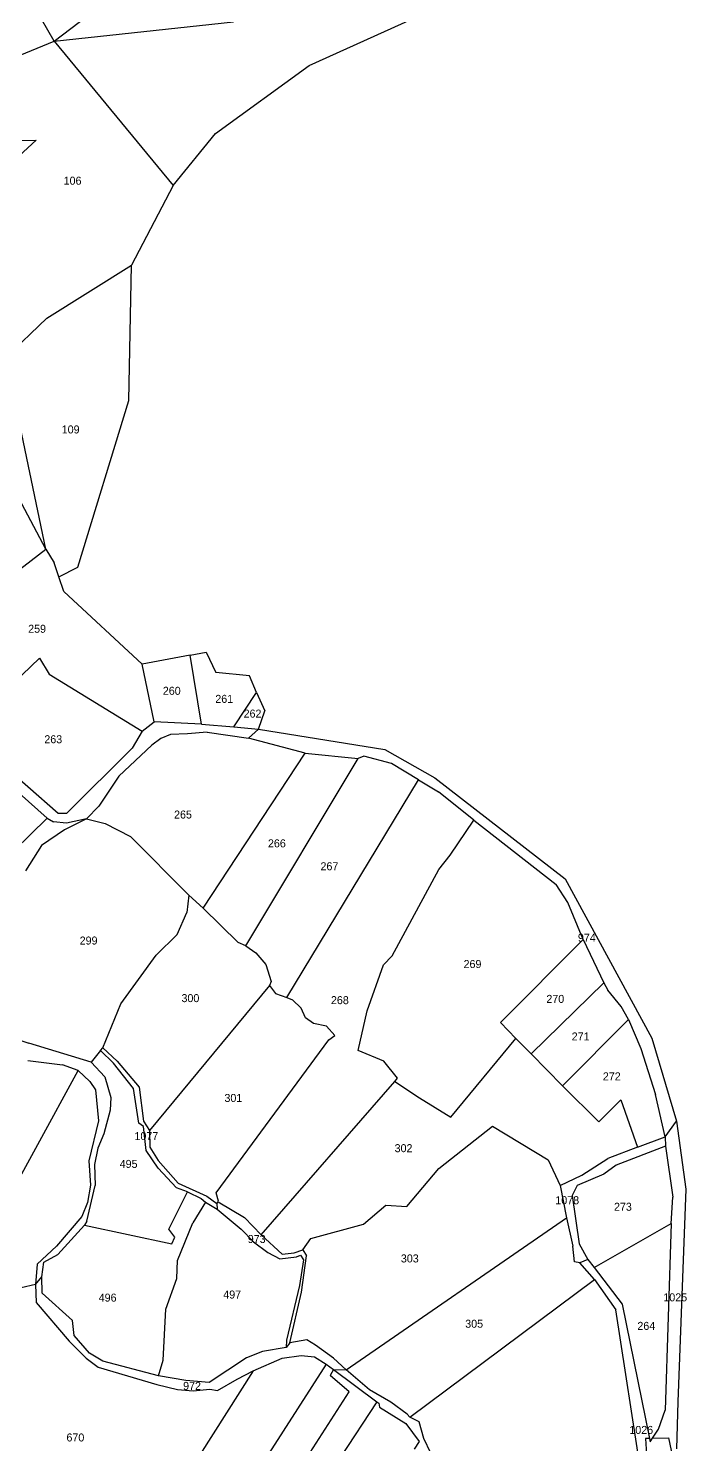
# Model space of a CAD drawing. Header units: metres. Extents: x 219366 to 221903, y 2706406 to 2707870.
# Drawn here: x 221117.3 to 221323.1, y 2706713.2 to 2707155.6 of the extents above; entities that cross this region are included whole.
import ezdxf
from ezdxf.enums import TextEntityAlignment as Align

# ---------------------------------------------------------------- set-up
doc = ezdxf.new("R2010")
doc.units = ezdxf.units.M

msp = doc.modelspace()

# ---------------------------------------------------------------- linework, layer by layer
at = {"layer": 'LIN'}
for p, q in [((221125.3, 2707151.6), (221211.8, 2707218.02)), ((221205.06, 2707144.04), (221258.77, 2707168.27)), ((221125.3, 2707151.6), (221121.34, 2707158.48)), ((221125.3, 2707151.6), (221181.39, 2707157.69)), ((221105.11, 2707143.24), (221125.3, 2707151.6)), ((221125.3, 2707151.6), (221162.6, 2707106.5)), ((221175.8, 2707122.77), (221205.06, 2707144.04)), ((221162.6, 2707106.5), (221175.8, 2707122.77)), ((221097.55, 2707120.57), (221119.68, 2707120.66)), ((221099.29, 2707101.91), (221119.68, 2707120.66)), ((221162.6, 2707106.5), (221149.51, 2707081.67)), ((221123.01, 2707065.04), (221149.51, 2707081.67)), ((221148.7, 2707039.32), (221149.51, 2707081.67)), ((221110.25, 2707052.8), (221123.01, 2707065.04)), ((221122.76, 2706992.87), (221110.25, 2707052.8)), ((221122.76, 2706992.87), (221098.36, 2707038.72)), ((221132.78, 2706987.34), (221148.7, 2707039.32)), ((221092.93, 2706970.11), (221122.76, 2706992.87)), ((221122.76, 2706992.87), (221125.37, 2706988.61)), ((221126.8, 2706984.32), (221125.37, 2706988.61)), ((221126.8, 2706984.32), (221132.78, 2706987.34)), ((221128.33, 2706979.72), (221126.8, 2706984.32)), ((221152.85, 2706957), (221128.33, 2706979.72)), ((221109.8, 2706948.34), (221120.77, 2706958.89)), ((221120.77, 2706958.89), (221123.8, 2706953.84)), ((221167.88, 2706959.8), (221152.85, 2706957)), ((221167.88, 2706959.8), (221172.89, 2706960.78)), ((221171.36, 2706938.24), (221167.88, 2706959.8)), ((221172.89, 2706960.78), (221175.93, 2706954.4)), ((221156.6, 2706938.96), (221152.85, 2706957)), ((221186.39, 2706953.3), (221175.93, 2706954.4)), ((221123.8, 2706953.84), (221152.82, 2706936.08)), ((221188.65, 2706948.19), (221186.39, 2706953.3)), ((221181.54, 2706937.42), (221188.65, 2706948.19)), ((221188.65, 2706948.19), (221191.18, 2706942.46)), ((221087.55, 2706944.65), (221126.59, 2706910.49)), ((221189.23, 2706936.74), (221191.18, 2706942.46)), ((221123.14, 2706908.92), (221091.72, 2706936.8)), ((221152.82, 2706936.08), (221156.6, 2706938.96)), ((221171.36, 2706938.24), (221156.6, 2706938.96)), ((221171.36, 2706938.24), (221181.54, 2706937.42)), ((221181.54, 2706937.42), (221189.23, 2706936.74)), ((221189.23, 2706936.74), (221186.14, 2706933.9)), ((221189.23, 2706936.74), (221228.73, 2706930.38)), ((221152.82, 2706936.08), (221149.71, 2706930.79)), ((221158.7, 2706933.73), (221155.84, 2706931.65)), ((221161.7, 2706935.06), (221158.7, 2706933.73)), ((221167.02, 2706935.24), (221161.7, 2706935.06)), ((221173.15, 2706935.8), (221167.02, 2706935.24)), ((221173.15, 2706935.8), (221186.14, 2706933.9)), ((221203.86, 2706929.23), (221186.14, 2706933.9)), ((221129.28, 2706910.48), (221149.71, 2706930.79)), ((221155.84, 2706931.65), (221145.56, 2706921.97)), ((221171.88, 2706880.78), (221203.86, 2706929.23)), ((221185.25, 2706869.03), (221220.35, 2706927.57)), ((221203.86, 2706929.23), (221220.35, 2706927.57)), ((221222.2, 2706928.29), (221220.35, 2706927.57)), ((221230.81, 2706925.95), (221222.2, 2706928.29)), ((221228.73, 2706930.38), (221244.38, 2706921.47)), ((221239.25, 2706920.86), (221230.81, 2706925.95)), ((221145.56, 2706921.97), (221139.3, 2706912.61)), ((221198.09, 2706852.92), (221239.25, 2706920.86)), ((221239.25, 2706920.86), (221245.5, 2706917.1)), ((221244.38, 2706921.47), (221285.09, 2706889.97)), ((221256.55, 2706908.27), (221245.5, 2706917.1)), ((221126.59, 2706910.49), (221129.28, 2706910.48)), ((221139.3, 2706912.61), (221135.45, 2706908.66)), ((221106.28, 2706892.46), (221123.14, 2706908.92)), ((221128.6, 2706905.28), (221121.4, 2706900.36)), ((221123.14, 2706908.92), (221125.18, 2706907.79)), ((221129.24, 2706907.34), (221125.18, 2706907.79)), ((221135.45, 2706908.66), (221128.6, 2706905.28)), ((221135.45, 2706908.66), (221129.24, 2706907.34)), ((221135.45, 2706908.66), (221141.25, 2706907.17)), ((221141.25, 2706907.17), (221149.19, 2706903.11)), ((221249.14, 2706897.28), (221256.55, 2706908.27)), ((221256.55, 2706908.27), (221282.26, 2706888.17)), ((221149.19, 2706903.11), (221167.41, 2706884.81)), ((221121.4, 2706900.36), (221116.42, 2706892.45)), ((221245.59, 2706892.88), (221249.14, 2706897.28)), ((221230.96, 2706865.86), (221245.59, 2706892.88)), ((221285.9, 2706882.56), (221282.26, 2706888.17)), ((221285.09, 2706889.97), (221312.17, 2706840.19)), ((221167.41, 2706884.81), (221166.77, 2706879.45)), ((221171.88, 2706880.78), (221167.41, 2706884.81)), ((221163.81, 2706872.53), (221166.77, 2706879.45)), ((221171.88, 2706880.78), (221182.83, 2706870.09)), ((221290.75, 2706870.99), (221285.9, 2706882.56)), ((221157.25, 2706866.1), (221163.81, 2706872.53)), ((221185.25, 2706869.03), (221182.83, 2706870.09)), ((221264.83, 2706845.08), (221290.75, 2706870.99)), ((221290.75, 2706870.99), (221297.15, 2706857.47)), ((221146.21, 2706850.9), (221157.25, 2706866.1)), ((221185.25, 2706869.03), (221188.42, 2706866.86)), ((221188.42, 2706866.86), (221191.5, 2706863.17)), ((221228.27, 2706863.06), (221230.96, 2706865.86)), ((221191.5, 2706863.17), (221193.22, 2706857.88)), ((221223.17, 2706848.71), (221228.27, 2706863.06)), ((221192.67, 2706856.6), (221155.13, 2706811.3)), ((221193.22, 2706857.88), (221192.67, 2706856.6)), ((221192.67, 2706856.6), (221194.5, 2706854.07)), ((221274.45, 2706835.27), (221297.15, 2706857.47)), ((221297.15, 2706857.47), (221298.42, 2706855.13)), ((221194.5, 2706854.07), (221198.09, 2706852.92)), ((221198.09, 2706852.92), (221199.89, 2706852.14)), ((221202.54, 2706849.5), (221199.89, 2706852.14)), ((221302.64, 2706850.08), (221298.42, 2706855.13)), ((221140.58, 2706837.19), (221146.21, 2706850.9)), ((221203.93, 2706846.52), (221202.54, 2706849.5)), ((221220.37, 2706836.29), (221223.17, 2706848.71)), ((221304.91, 2706845.97), (221302.64, 2706850.08)), ((221100.88, 2706844.18), (221117.38, 2706838.57)), ((221206.45, 2706844.72), (221203.93, 2706846.52)), ((221210.53, 2706843.91), (221206.45, 2706844.72)), ((221213.08, 2706841.04), (221210.53, 2706843.91)), ((221269.72, 2706840.02), (221264.83, 2706845.08)), ((221284.3, 2706825.23), (221304.91, 2706845.97)), ((221304.91, 2706845.97), (221308.71, 2706836.94)), ((221175.94, 2706791.88), (221211.22, 2706839.66)), ((221211.22, 2706839.66), (221213.08, 2706841.04)), ((221249.33, 2706815.46), (221269.72, 2706840.02)), ((221269.72, 2706840.02), (221274.45, 2706835.27)), ((221312.17, 2706840.19), (221319.86, 2706814.28)), ((221136.9, 2706832.66), (221117.38, 2706838.57)), ((221139.84, 2706836.3), (221136.9, 2706832.66)), ((221139.84, 2706836.3), (221140.58, 2706837.19)), ((221139.84, 2706836.3), (221143.89, 2706832.4)), ((221140.58, 2706837.19), (221145.07, 2706832.94)), ((221228.45, 2706832.97), (221220.37, 2706836.29)), ((221284.3, 2706825.23), (221274.45, 2706835.27)), ((221308.71, 2706836.94), (221313.34, 2706822.6)), ((221062.96, 2706702.42), (221132.9, 2706830.03)), ((221117.14, 2706833.22), (221127.93, 2706831.86)), ((221132.9, 2706830.03), (221127.93, 2706831.86)), ((221132.9, 2706830.03), (221136.5, 2706826.64)), ((221136.9, 2706832.66), (221141.16, 2706828.08)), ((221150.19, 2706824.46), (221143.89, 2706832.4)), ((221145.07, 2706832.94), (221151.96, 2706824.81)), ((221232.64, 2706827.63), (221228.45, 2706832.97)), ((221136.5, 2706826.64), (221138.28, 2706824.07)), ((221141.16, 2706828.08), (221143.03, 2706821.62)), ((221190.05, 2706778.76), (221231.8, 2706826.58)), ((221231.8, 2706826.58), (221232.64, 2706827.63)), ((221231.8, 2706826.58), (221239.54, 2706821.51)), ((221138.28, 2706824.07), (221139.2, 2706814.33)), ((221143.03, 2706821.62), (221142.84, 2706817.68)), ((221151.84, 2706813.65), (221150.19, 2706824.46)), ((221151.96, 2706824.81), (221153.27, 2706814.26)), ((221239.54, 2706821.51), (221249.33, 2706815.46)), ((221284.3, 2706825.23), (221295.62, 2706813.98)), ((221316.32, 2706809.35), (221313.34, 2706822.6)), ((221142.84, 2706817.68), (221140.88, 2706810.24)), ((221295.62, 2706813.98), (221302.51, 2706820.93)), ((221302.51, 2706820.93), (221307.75, 2706806.13)), ((221139.2, 2706814.33), (221136.21, 2706801.83)), ((221153.26, 2706812.53), (221151.84, 2706813.65)), ((221154.07, 2706805.12), (221153.26, 2706812.53)), ((221153.27, 2706814.26), (221155.13, 2706811.3)), ((221245.64, 2706799.43), (221262.38, 2706812.72)), ((221262.38, 2706812.72), (221279.76, 2706802.14)), ((221316.32, 2706809.35), (221319.86, 2706814.28)), ((221319.86, 2706814.28), (221322.8, 2706793.02)), ((221140.88, 2706810.24), (221139.02, 2706805.8)), ((221155.13, 2706811.3), (221155.29, 2706806.08)), ((221307.75, 2706806.13), (221316.32, 2706809.35)), ((221316.32, 2706809.35), (221316.43, 2706806.47)), ((221139.02, 2706805.8), (221137.94, 2706800.66)), ((221157.9, 2706799.6), (221154.07, 2706805.12)), ((221155.29, 2706806.08), (221157.87, 2706801.91)), ((221307.75, 2706806.13), (221298.42, 2706802.55)), ((221316.43, 2706806.47), (221301.03, 2706800.53)), ((221316.43, 2706806.47), (221318.72, 2706790.53)), ((221136.21, 2706801.83), (221136.7, 2706794.25)), ((221137.94, 2706800.66), (221138.14, 2706794.16)), ((221157.87, 2706801.91), (221164.07, 2706794.88)), ((221163.6, 2706793.38), (221157.9, 2706799.6)), ((221235.57, 2706787.61), (221245.64, 2706799.43)), ((221279.76, 2706802.14), (221283.58, 2706794.16)), ((221290.33, 2706797.38), (221298.42, 2706802.55)), ((221301.03, 2706800.53), (221297.18, 2706797.71)), ((221164.07, 2706794.88), (221173.07, 2706790.78)), ((221283.58, 2706794.16), (221290.33, 2706797.38)), ((221297.18, 2706797.71), (221288.85, 2706794.13)), ((221135.53, 2706782.99), (221138.14, 2706794.16)), ((221136.7, 2706794.25), (221135.78, 2706788.84)), ((221161.21, 2706780.49), (221166.99, 2706792.12)), ((221166.99, 2706792.12), (221163.6, 2706793.38)), ((221166.99, 2706792.12), (221171.34, 2706790.1)), ((221173.07, 2706790.78), (221176.18, 2706788.52)), ((221176.71, 2706789.29), (221175.94, 2706791.88)), ((221283.58, 2706794.16), (221285.54, 2706784.04)), ((221288.85, 2706794.13), (221287.33, 2706791.06)), ((221287.33, 2706791.06), (221289.52, 2706775.9)), ((221318.19, 2706782.25), (221318.72, 2706790.53)), ((221322.8, 2706793.02), (221320.35, 2706726.52)), ((221135.78, 2706788.84), (221133.99, 2706784.42)), ((221172.7, 2706788.94), (221168.65, 2706782.52)), ((221171.34, 2706790.1), (221172.7, 2706788.94)), ((221172.7, 2706788.94), (221176.27, 2706786.75)), ((221176.18, 2706788.52), (221176.57, 2706789.09)), ((221176.18, 2706788.52), (221176.27, 2706786.75)), ((221176.27, 2706786.75), (221183.82, 2706780.54)), ((221176.57, 2706789.09), (221176.71, 2706789.29)), ((221176.57, 2706789.09), (221184.81, 2706784.1)), ((221222.09, 2706782.09), (221229.05, 2706787.95)), ((221229.05, 2706787.95), (221235.57, 2706787.61)), ((221133.99, 2706784.42), (221126.11, 2706775.15)), ((221134.83, 2706781.76), (221126.49, 2706772.54)), ((221135.53, 2706782.99), (221134.83, 2706781.76)), ((221134.83, 2706781.76), (221162.08, 2706775.94)), ((221163.94, 2706770.67), (221168.65, 2706782.52)), ((221184.81, 2706784.1), (221190.05, 2706778.76)), ((221205.62, 2706777.6), (221222.09, 2706782.09)), ((221216.61, 2706736.58), (221285.54, 2706784.04)), ((221285.54, 2706784.04), (221287.51, 2706775.14)), ((221294.17, 2706768.53), (221318.19, 2706782.25)), ((221318.19, 2706782.25), (221316.36, 2706724.01)), ((221163.1, 2706777.99), (221161.21, 2706780.49)), ((221162.08, 2706775.94), (221163.1, 2706777.99)), ((221183.82, 2706780.54), (221187.63, 2706776.57)), ((221190.05, 2706778.76), (221196.66, 2706772.65)), ((221203.09, 2706774.06), (221205.62, 2706777.6)), ((221126.11, 2706775.15), (221120.04, 2706769.61)), ((221122.13, 2706770.19), (221126.49, 2706772.54)), ((221187.63, 2706776.57), (221192.16, 2706773.23)), ((221192.16, 2706773.23), (221195.89, 2706771.21)), ((221196.66, 2706772.65), (221200.4, 2706773.13)), ((221200.4, 2706773.13), (221203.09, 2706774.06)), ((221203.09, 2706774.06), (221204.25, 2706772.12)), ((221288.04, 2706770.34), (221287.51, 2706775.14)), ((221289.52, 2706775.9), (221292.22, 2706771.03)), ((221120.04, 2706769.61), (221119.51, 2706763.21)), ((221121.51, 2706765.6), (221122.13, 2706770.19)), ((221163.73, 2706765.08), (221163.94, 2706770.67)), ((221195.89, 2706771.21), (221201.06, 2706771.88)), ((221201.06, 2706771.88), (221202.35, 2706772.34)), ((221203.32, 2706770.97), (221202.01, 2706762.89)), ((221202.35, 2706772.34), (221203.32, 2706770.97)), ((221202.7, 2706760.8), (221204.25, 2706772.12)), ((221289.66, 2706770.03), (221288.04, 2706770.34)), ((221292.22, 2706771.03), (221289.66, 2706770.03)), ((221294.23, 2706764.83), (221289.66, 2706770.03)), ((221292.22, 2706771.03), (221294.17, 2706768.53)), ((221294.17, 2706768.53), (221302.93, 2706757.05)), ((221119.51, 2706763.21), (221121.51, 2706765.6)), ((221121.59, 2706760.54), (221121.51, 2706765.6)), ((221160.22, 2706755.52), (221163.73, 2706765.08)), ((221236.58, 2706721.79), (221294.23, 2706764.83)), ((221294.23, 2706764.83), (221300.94, 2706755.31)), ((221119.51, 2706763.21), (221115.04, 2706762.15)), ((221119.51, 2706763.21), (221119.71, 2706757.64)), ((221131.09, 2706752.02), (221121.59, 2706760.54)), ((221202.01, 2706762.89), (221197.96, 2706745.81)), ((221199.05, 2706745.02), (221202.7, 2706760.8)), ((221119.71, 2706757.64), (221130.03, 2706745.53)), ((221159.43, 2706739.59), (221160.22, 2706755.52)), ((221309.84, 2706697.99), (221300.94, 2706755.31)), ((221302.93, 2706757.05), (221311.46, 2706715.16)), ((221131.58, 2706747.33), (221131.09, 2706752.02)), ((221136.37, 2706741.72), (221131.58, 2706747.33)), ((221130.03, 2706745.53), (221135.4, 2706740.25)), ((221140.61, 2706739.31), (221136.37, 2706741.72)), ((221190.47, 2706742.32), (221185.46, 2706740.28)), ((221197.92, 2706743.56), (221190.47, 2706742.32)), ((221197.96, 2706745.81), (221197.92, 2706743.56)), ((221199.05, 2706745.02), (221197.92, 2706743.56)), ((221204.36, 2706745.91), (221199.05, 2706745.02)), ((221207.08, 2706744.29), (221204.36, 2706745.91)), ((221212.63, 2706740.19), (221207.08, 2706744.29)), ((221135.4, 2706740.25), (221139.1, 2706737.4)), ((221139.1, 2706737.4), (221157.49, 2706732.01)), ((221157.97, 2706734.69), (221140.61, 2706739.31)), ((221157.97, 2706734.69), (221159.43, 2706739.59)), ((221210.33, 2706738.38), (221160.08, 2706659.88)), ((221185.46, 2706740.28), (221173.81, 2706732.56)), ((221187.55, 2706736.26), (221196.67, 2706740.18)), ((221196.67, 2706740.18), (221202.6, 2706741.07)), ((221202.6, 2706741.07), (221206.76, 2706740.65)), ((221206.76, 2706740.65), (221210.33, 2706738.38)), ((221210.33, 2706738.38), (221212.63, 2706736.63)), ((221216.61, 2706736.58), (221212.63, 2706740.19)), ((221187.55, 2706736.26), (221146.62, 2706671.97)), ((221166.47, 2706733.27), (221157.97, 2706734.69)), ((221173.81, 2706732.56), (221166.47, 2706733.27)), ((221176.36, 2706730.08), (221182.51, 2706733.61)), ((221182.51, 2706733.61), (221187.55, 2706736.26)), ((221212.63, 2706736.63), (221211.64, 2706734.8)), ((221217.56, 2706729.7), (221211.64, 2706734.8)), ((221212.63, 2706736.63), (221226.2, 2706726.6)), ((221212.63, 2706736.63), (221216.61, 2706736.58)), ((221223.95, 2706730.32), (221216.61, 2706736.58)), ((221157.49, 2706732.01), (221163.94, 2706730.46)), ((221163.94, 2706730.46), (221168.81, 2706730.03)), ((221168.28, 2706653.07), (221217.56, 2706729.7)), ((221168.81, 2706730.03), (221174, 2706730.5)), ((221174, 2706730.5), (221176.36, 2706730.08)), ((221230.59, 2706726.43), (221223.95, 2706730.32)), ((221226.2, 2706726.6), (221214.88, 2706709.3)), ((221226.2, 2706726.6), (221226.88, 2706726.1)), ((221226.88, 2706726.1), (221227.02, 2706724.9)), ((221227.02, 2706724.9), (221235.29, 2706719.78)), ((221235.71, 2706722.67), (221230.59, 2706726.43)), ((221314.3, 2706718.05), (221316.36, 2706724.01)), ((221320.35, 2706726.52), (221319.95, 2706711.93)), ((221235.29, 2706719.78), (221239.48, 2706714.21)), ((221236.58, 2706721.79), (221235.71, 2706722.67)), ((221239.42, 2706720.27), (221236.58, 2706721.79)), ((221240.89, 2706715.12), (221239.42, 2706720.27)), ((221245.32, 2706705.98), (221240.89, 2706715.12)), ((221311.46, 2706715.16), (221310.26, 2706715.15)), ((221310.26, 2706715.15), (221311.21, 2706698.25)), ((221311.46, 2706715.16), (221311.63, 2706714.03)), ((221311.63, 2706714.03), (221312.39, 2706715.18)), ((221312.39, 2706715.18), (221314.3, 2706718.05)), ((221312.39, 2706715.18), (221317.35, 2706715.31)), ((221317.35, 2706715.31), (221320.5, 2706700.82)), ((221239.48, 2706714.21), (221237.85, 2706711.8))]:
    msp.add_line(p, q, dxfattribs=at)

# ---------------------------------------------------------------- texts
at = {"layer": 'PAR'}
for s, p in [('106', (221131.1, 2707108.02)), ('109', (221130.5, 2707030.32)), ('259', (221120.01, 2706968.05)), ('260', (221162.11, 2706948.68)), ('261', (221178.51, 2706946.15)), ('262', (221187.36, 2706941.55)), ('263', (221125.06, 2706933.54)), ('265', (221165.62, 2706910.02)), ('266', (221194.97, 2706901.02)), ('267', (221211.4, 2706893.86)), ('299', (221136.11, 2706870.66)), ('974', (221291.87, 2706871.55)), ('269', (221256.12, 2706863.32)), ('300', (221167.94, 2706852.68)), ('268', (221214.66, 2706852.04)), ('270', (221282.01, 2706852.43)), ('271', (221289.92, 2706840.71)), ('272', (221299.67, 2706828.25)), ('301', (221181.37, 2706821.49)), ('1077', (221154.17, 2706809.59)), ('302', (221234.57, 2706805.8)), ('495', (221148.62, 2706800.89)), ('1078', (221285.74, 2706789.54)), ('273', (221303.15, 2706787.5)), ('973', (221188.66, 2706777.44)), ('303', (221236.52, 2706771.36)), ('496', (221142.06, 2706759.12)), ('497', (221181, 2706760.08)), ('1025', (221319.51, 2706759.21)), ('305', (221256.64, 2706750.96)), ('264', (221310.46, 2706750.29)), ('972', (221168.45, 2706731.54)), ('670', (221131.98, 2706715.44)), ('1026', (221308.88, 2706717.79))]:
    msp.add_text(s, height=2.5, dxfattribs=at).set_placement(p, align=Align.MIDDLE)

doc.saveas('drawing.dxf')
